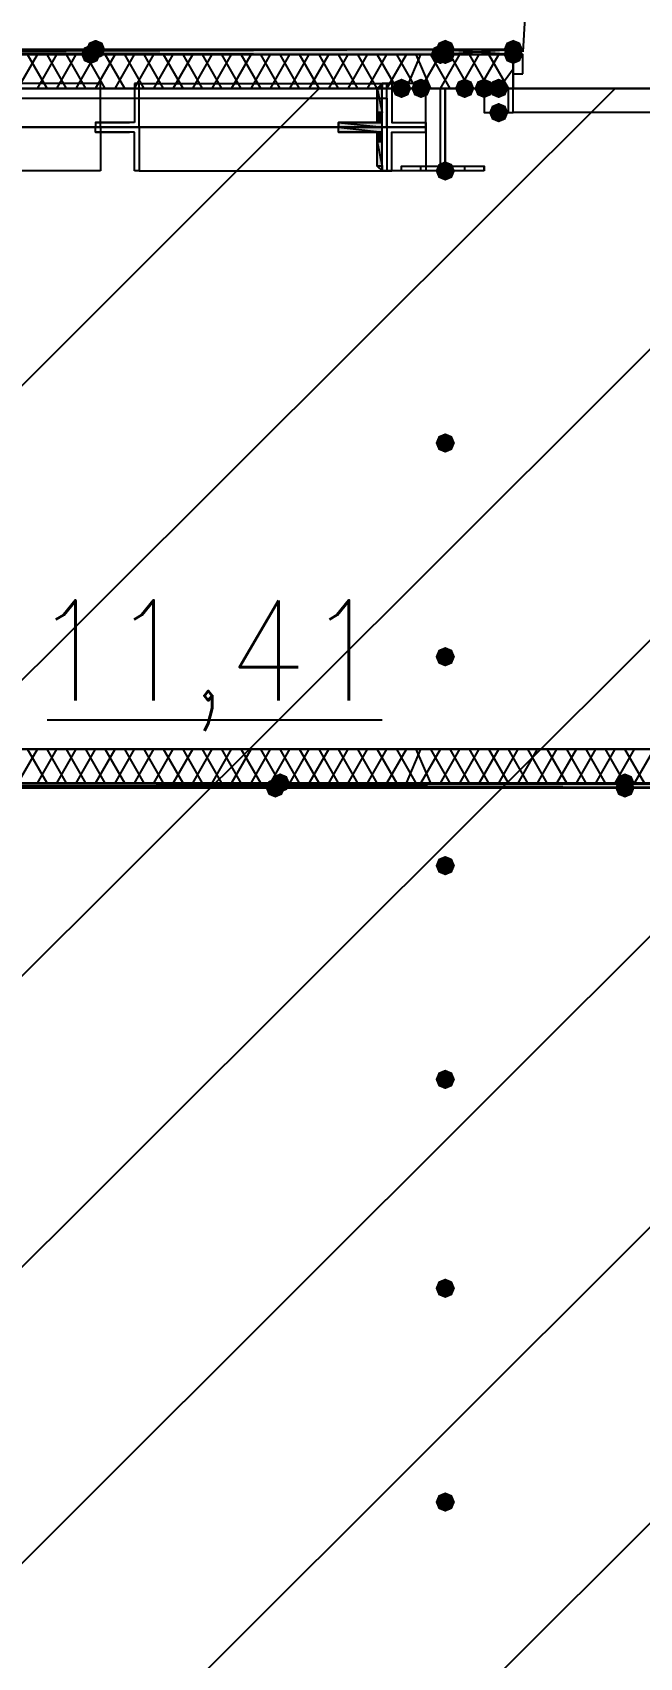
# Model space of a CAD drawing. Header units: millimetres. Extents: x 0 to 420, y 0 to 297.
# Drawn here: x 114.05 to 119.34, y 221.4 to 235.56 of the extents above; entities that cross this region are included whole.
import ezdxf

# ---------------------------------------------------------------- set-up
doc = ezdxf.new("R2010")
doc.units = ezdxf.units.MM
doc.layers.get('0').update_dxf_attribs({"linetype": 'CONTINUOUS'})
doc.styles.get("Standard").update_dxf_attribs({"font": 'STANDARD'})

msp = doc.modelspace()

# ---------------------------------------------------------------- hatches: boundary and pattern name
at = {"true_color": 0x0000fe}
for points in [[(114.681, 235.415667), (114.656129, 235.355871), (114.596333, 235.331), (114.536537, 235.355871), (114.511667, 235.415667), (114.536537, 235.475462), (114.596333, 235.500333), (114.656129, 235.475463)], [(117.729, 235.415667), (117.704129, 235.355871), (117.644333, 235.331), (117.584538, 235.355871), (117.559667, 235.415667), (117.584537, 235.475462), (117.644333, 235.500333), (117.704129, 235.475463)], [(117.729, 235.415667), (117.704129, 235.355871), (117.644333, 235.331), (117.584538, 235.355871), (117.559667, 235.415667), (117.584537, 235.475462), (117.644333, 235.500333), (117.704129, 235.475463)], [(118.321667, 235.415667), (118.296796, 235.355871), (118.237, 235.331), (118.177204, 235.355871), (118.152333, 235.415667), (118.177204, 235.475462), (118.237, 235.500333), (118.296796, 235.475463)], [(114.638667, 235.373333), (114.613796, 235.313538), (114.554, 235.288667), (114.494204, 235.313538), (114.469333, 235.373333), (114.494204, 235.433129), (114.554, 235.458), (114.613796, 235.433129)], [(117.686667, 235.373333), (117.661796, 235.313538), (117.602, 235.288667), (117.542204, 235.313538), (117.517333, 235.373333), (117.542204, 235.433129), (117.602, 235.458), (117.661796, 235.433129)], [(117.729, 235.373333), (117.704129, 235.313538), (117.644333, 235.288667), (117.584538, 235.313538), (117.559667, 235.373333), (117.584537, 235.433129), (117.644333, 235.458), (117.704129, 235.433129)], [(118.321667, 235.373333), (118.296796, 235.313538), (118.237, 235.288667), (118.177204, 235.313538), (118.152333, 235.373333), (118.177204, 235.433129), (118.237, 235.458), (118.296796, 235.433129)], [(116.247333, 228.981), (116.222463, 228.921204), (116.162667, 228.896333), (116.102871, 228.921204), (116.078, 228.981), (116.102871, 229.040796), (116.162667, 229.065667), (116.222462, 229.040796)], [(116.289667, 229.023333), (116.264796, 228.963537), (116.205, 228.938667), (116.145204, 228.963537), (116.120333, 229.023333), (116.145204, 229.083129), (116.205, 229.108), (116.264796, 229.083129)], [(119.295333, 229.023333), (119.270463, 228.963537), (119.210667, 228.938667), (119.150871, 228.963537), (119.126, 229.023333), (119.150871, 229.083129), (119.210667, 229.108), (119.270462, 229.083129)], [(119.295333, 228.981), (119.270463, 228.921204), (119.210667, 228.896333), (119.150871, 228.921204), (119.126, 228.981), (119.150871, 229.040796), (119.210667, 229.065667), (119.270462, 229.040796)]]:
    msp.add_hatch(color=0, dxfattribs=at).paths.add_polyline_path(points, flags=0)
at = {"true_color": 0x000007}
h = msp.add_hatch(color=0, dxfattribs=at)
h.paths.add_polyline_path([(117.602, 235.415667), (105.367667, 235.415667), (117.602, 235.373333)], flags=0)
h.paths.add_polyline_path([(105.367667, 235.415667), (117.602, 235.373333), (105.367667, 235.373333)], flags=0)
h = msp.add_hatch(color=0, dxfattribs=at)
h.paths.add_polyline_path([(118.237, 235.415667), (117.644333, 235.415667), (118.237, 235.373333)], flags=0)
h.paths.add_polyline_path([(117.644333, 235.415667), (118.237, 235.373333), (117.644333, 235.373333)], flags=0)
at = {"true_color": 0x000062}
h = msp.add_hatch(color=0, dxfattribs=at)
h.paths.add_polyline_path([(117.094, 235.077), (117.094, 235.119333)], flags=0)
h.paths.add_polyline_path([(117.094, 235.119333), (117.094, 235.077), (117.051667, 235.077)], flags=0)
h = msp.add_hatch(color=0, dxfattribs=at)
h.paths.add_polyline_path([(117.094, 235.077), (117.051667, 235.077), (117.094, 234.865333)], flags=0)
h.paths.add_polyline_path([(117.051667, 235.077), (117.094, 234.865333), (117.051667, 234.865333)], flags=0)
at = {"true_color": 0x000007}
for points in [[(117.348, 235.077), (117.323129, 235.017204), (117.263333, 234.992333), (117.203538, 235.017204), (117.178667, 235.077), (117.203537, 235.136796), (117.263333, 235.161667), (117.323129, 235.136796)], [(117.517333, 235.077), (117.492463, 235.017204), (117.432667, 234.992333), (117.372871, 235.017204), (117.348, 235.077), (117.372871, 235.136796), (117.432667, 235.161667), (117.492462, 235.136796)], [(117.898333, 235.077), (117.873463, 235.017204), (117.813667, 234.992333), (117.753871, 235.017204), (117.729, 235.077), (117.753871, 235.136796), (117.813667, 235.161667), (117.873462, 235.136796)], [(118.067667, 235.077), (118.042796, 235.017204), (117.983, 234.992333), (117.923204, 235.017204), (117.898333, 235.077), (117.923204, 235.136796), (117.983, 235.161667), (118.042796, 235.136796)], [(118.194667, 235.077), (118.169796, 235.017204), (118.11, 234.992333), (118.050204, 235.017204), (118.025333, 235.077), (118.050204, 235.136796), (118.11, 235.161667), (118.169796, 235.136796)], [(118.194667, 234.865333), (118.169796, 234.805537), (118.11, 234.780667), (118.050204, 234.805537), (118.025333, 234.865333), (118.050204, 234.925129), (118.11, 234.95), (118.169796, 234.925129)], [(117.729, 234.357333), (117.704129, 234.297537), (117.644333, 234.272667), (117.584538, 234.297537), (117.559667, 234.357333), (117.584537, 234.417129), (117.644333, 234.442), (117.704129, 234.417129)], [(117.729, 231.986667), (117.704129, 231.926871), (117.644333, 231.902), (117.584538, 231.926871), (117.559667, 231.986667), (117.584537, 232.046462), (117.644333, 232.071333), (117.704129, 232.046463)], [(117.729, 230.124), (117.704129, 230.064204), (117.644333, 230.039333), (117.584538, 230.064204), (117.559667, 230.124), (117.584537, 230.183796), (117.644333, 230.208667), (117.704129, 230.183796)], [(117.729, 228.303667), (117.704129, 228.243871), (117.644333, 228.219), (117.584538, 228.243871), (117.559667, 228.303667), (117.584537, 228.363462), (117.644333, 228.388333), (117.704129, 228.363463)], [(117.729, 226.441), (117.704129, 226.381204), (117.644333, 226.356333), (117.584538, 226.381204), (117.559667, 226.441), (117.584537, 226.500796), (117.644333, 226.525667), (117.704129, 226.500796)], [(117.729, 224.620667), (117.704129, 224.560871), (117.644333, 224.536), (117.584538, 224.560871), (117.559667, 224.620667), (117.584537, 224.680462), (117.644333, 224.705333), (117.704129, 224.680463)], [(117.729, 222.758), (117.704129, 222.698204), (117.644333, 222.673333), (117.584538, 222.698204), (117.559667, 222.758), (117.584537, 222.817796), (117.644333, 222.842667), (117.704129, 222.817796)]]:
    msp.add_hatch(color=0, dxfattribs=at).paths.add_polyline_path(points, flags=0)
at = {"true_color": 0x000062}
h = msp.add_hatch(color=0, dxfattribs=at)
h.paths.add_polyline_path([(117.094, 234.865333), (117.051667, 234.865333), (117.094, 234.823)], flags=0)
h.paths.add_polyline_path([(117.051667, 234.865333), (117.094, 234.823), (117.051667, 234.823)], flags=0)
h = msp.add_hatch(color=0, dxfattribs=at)
h.paths.add_polyline_path([(117.094, 234.823), (117.051667, 234.823), (117.094, 234.780667)], flags=0)
h.paths.add_polyline_path([(117.051667, 234.823), (117.094, 234.780667), (117.051667, 234.780667)], flags=0)
h.paths.add_polyline_path([(117.094, 234.780667), (117.051667, 234.780667)], flags=0)
h.paths.add_polyline_path([(117.051667, 234.780667), (117.094, 234.780667)], flags=0)
h.paths.add_polyline_path([(117.094, 234.780667), (117.051667, 234.780667)], flags=0)
h.paths.add_polyline_path([(117.094, 234.780667), (117.051667, 234.780667)], flags=0)
h = msp.add_hatch(color=0, dxfattribs=at)
h.paths.add_polyline_path([(117.094, 234.780667), (116.755333, 234.780667)], flags=0)
h.paths.add_polyline_path([(116.755333, 234.780667), (117.094, 234.780667)], flags=0)
h.paths.add_polyline_path([(117.094, 234.780667), (116.755333, 234.780667)], flags=0)
h.paths.add_polyline_path([(117.094, 234.780667), (116.755333, 234.780667), (116.713, 234.780667)], flags=0)
h = msp.add_hatch(color=0, dxfattribs=at)
h.paths.add_polyline_path([(116.713, 234.780667), (117.094, 234.780667)], flags=0)
h.paths.add_polyline_path([(117.094, 234.780667), (116.713, 234.780667)], flags=0)
h = msp.add_hatch(color=0, dxfattribs=at)
h.paths.add_polyline_path([(117.094, 234.780667), (116.713, 234.780667), (117.094, 234.738333)], flags=0)
h.paths.add_polyline_path([(116.713, 234.780667), (117.094, 234.738333), (116.713, 234.738333)], flags=0)
h.paths.add_polyline_path([(117.094, 234.738333), (116.713, 234.738333)], flags=0)
h.paths.add_polyline_path([(116.713, 234.738333), (117.094, 234.738333)], flags=0)
h.paths.add_polyline_path([(117.094, 234.738333), (116.713, 234.738333)], flags=0)
h.paths.add_polyline_path([(117.094, 234.738333), (116.713, 234.738333)], flags=0)
h = msp.add_hatch(color=0, dxfattribs=at)
h.paths.add_polyline_path([(116.713, 234.738333), (117.094, 234.738333)], flags=0)
h.paths.add_polyline_path([(117.094, 234.738333), (116.713, 234.738333)], flags=0)
h.paths.add_polyline_path([(117.094, 234.738333), (116.713, 234.738333)], flags=0)
h.paths.add_polyline_path([(116.713, 234.738333), (117.094, 234.738333)], flags=0)
h = msp.add_hatch(color=0, dxfattribs=at)
h.paths.add_polyline_path([(117.094, 234.738333), (116.713, 234.738333), (117.094, 234.696)], flags=0)
h.paths.add_polyline_path([(116.713, 234.738333), (117.094, 234.696), (116.713, 234.696)], flags=0)
h.paths.add_polyline_path([(117.094, 234.696), (116.713, 234.696)], flags=0)
h.paths.add_polyline_path([(116.713, 234.696), (117.094, 234.696)], flags=0)
h = msp.add_hatch(color=0, dxfattribs=at)
h.paths.add_polyline_path([(117.094, 234.696), (116.713, 234.696)], flags=0)
h.paths.add_polyline_path([(116.713, 234.696), (117.094, 234.696), (116.755333, 234.696)], flags=0)
h.paths.add_polyline_path([(117.094, 234.696), (116.755333, 234.696)], flags=0)
h.paths.add_polyline_path([(116.755333, 234.696), (117.094, 234.696)], flags=0)
for points in [[(116.755333, 234.780667), (116.797667, 234.780667)], [(116.755333, 234.696), (116.797667, 234.696)]]:
    msp.add_hatch(color=0, dxfattribs=at).paths.add_polyline_path(points, flags=0)
h = msp.add_hatch(color=0, dxfattribs=at)
h.paths.add_polyline_path([(116.755333, 234.780667), (116.797667, 234.780667)], flags=0)
h.paths.add_polyline_path([(116.797667, 234.780667), (116.755333, 234.780667)], flags=0)
h = msp.add_hatch(color=0, dxfattribs=at)
h.paths.add_polyline_path([(116.755333, 234.696), (116.797667, 234.696)], flags=0)
h.paths.add_polyline_path([(116.797667, 234.696), (116.755333, 234.696)], flags=0)
h = msp.add_hatch(color=0, dxfattribs=at)
h.paths.add_polyline_path([(117.094, 234.780667), (117.051667, 234.780667)], flags=0)
h.paths.add_polyline_path([(117.051667, 234.780667), (117.094, 234.780667)], flags=0)
h.paths.add_polyline_path([(117.094, 234.780667), (117.051667, 234.780667)], flags=0)
h.paths.add_polyline_path([(117.094, 234.780667), (117.051667, 234.780667), (116.797667, 234.780667)], flags=0)
h = msp.add_hatch(color=0, dxfattribs=at)
h.paths.add_polyline_path([(117.094, 234.696), (116.797667, 234.696)], flags=0)
h.paths.add_polyline_path([(116.797667, 234.696), (117.094, 234.696), (117.051667, 234.696)], flags=0)
h = msp.add_hatch(color=0, dxfattribs=at)
h.paths.add_polyline_path([(117.051667, 234.696), (117.094, 234.696)], flags=0)
h.paths.add_polyline_path([(117.094, 234.696), (117.051667, 234.696)], flags=0)
h.paths.add_polyline_path([(117.094, 234.696), (117.051667, 234.696)], flags=0)
h.paths.add_polyline_path([(117.051667, 234.696), (117.094, 234.696)], flags=0)
h.paths.add_polyline_path([(117.094, 234.696), (117.051667, 234.696)], flags=0)
h.paths.add_polyline_path([(117.094, 234.696), (117.051667, 234.696)], flags=0)
h = msp.add_hatch(color=0, dxfattribs=at)
h.paths.add_polyline_path([(117.094, 234.696), (117.051667, 234.696), (117.094, 234.653667)], flags=0)
h.paths.add_polyline_path([(117.051667, 234.696), (117.094, 234.653667), (117.051667, 234.653667)], flags=0)
h = msp.add_hatch(color=0, dxfattribs=at)
h.paths.add_polyline_path([(117.094, 234.653667), (117.051667, 234.653667), (117.094, 234.611333)], flags=0)
h.paths.add_polyline_path([(117.051667, 234.653667), (117.094, 234.611333), (117.051667, 234.611333)], flags=0)
h = msp.add_hatch(color=0, dxfattribs=at)
h.paths.add_polyline_path([(117.094, 234.611333), (117.051667, 234.611333), (117.094, 234.399667)], flags=0)
h.paths.add_polyline_path([(117.051667, 234.611333), (117.094, 234.399667), (117.051667, 234.399667)], flags=0)
at = {"true_color": 0x000007}
h = msp.add_hatch(color=0, dxfattribs=at)
h.paths.add_polyline_path([(122.216333, 229.023333), (105.664, 229.023333), (122.216333, 228.981)], flags=0)
h.paths.add_polyline_path([(105.664, 229.023333), (122.216333, 228.981), (105.664, 228.981)], flags=0)

# ---------------------------------------------------------------- linework, layer by layer
at = {"color": 0, "true_color": 0x000007}
for points in [[(121.263833, 238.336667), (120.963012, 238.321477), (120.670882, 238.276893), (120.38892, 238.204393), (120.118606, 238.105458), (119.861418, 237.981565), (119.618836, 237.834193), (119.392338, 237.664822), (119.183404, 237.474929), (118.993512, 237.265995), (118.82414, 237.039497), (118.676769, 236.796915), (118.552875, 236.539728), (118.45394, 236.269414), (118.381441, 235.987452), (118.336857, 235.695321), (118.321667, 235.3945)], [(117.602, 235.373333), (105.367667, 235.373333), (117.602, 235.415667), (105.367667, 235.415667)], [(105.367667, 235.373333), (117.602, 235.373333), (117.602, 235.415667), (105.367667, 235.415667)], [(105.367667, 235.373333), (117.602, 235.373333), (117.602, 235.415667), (105.367667, 235.415667)], [(118.237, 235.373333), (105.664, 235.373333)], [(113.919, 235.077), (114.088333, 235.373333)], [(114.173, 235.077), (114.003667, 235.373333)], [(114.088333, 235.077), (114.257667, 235.373333)], [(114.342333, 235.077), (114.173, 235.373333)], [(114.257667, 235.077), (114.427, 235.373333)], [(114.511667, 235.077), (114.342333, 235.373333)], [(114.427, 235.077), (114.596333, 235.373333)], [(114.681, 235.077), (114.511667, 235.373333)], [(114.596333, 235.077), (114.765667, 235.373333)], [(114.850333, 235.077), (114.681, 235.373333)], [(114.765667, 235.077), (114.935, 235.373333)], [(115.019667, 235.077), (114.850333, 235.373333)], [(114.935, 235.077), (115.104333, 235.373333)], [(115.189, 235.077), (115.019667, 235.373333)], [(115.104333, 235.077), (115.273667, 235.373333)], [(115.358333, 235.077), (115.189, 235.373333)], [(115.273667, 235.077), (115.443, 235.373333)], [(115.527667, 235.077), (115.358333, 235.373333)], [(115.443, 235.077), (115.612333, 235.373333)], [(115.697, 235.077), (115.527667, 235.373333)], [(115.612333, 235.077), (115.781667, 235.373333)], [(115.866333, 235.077), (115.697, 235.373333)], [(115.781667, 235.077), (115.951, 235.373333)], [(116.035667, 235.077), (115.866333, 235.373333)], [(115.951, 235.077), (116.120333, 235.373333)], [(116.205, 235.077), (116.035667, 235.373333)], [(116.120333, 235.077), (116.289667, 235.373333)], [(116.374333, 235.077), (116.205, 235.373333)], [(116.289667, 235.077), (116.459, 235.373333)], [(116.543667, 235.077), (116.374333, 235.373333)], [(116.459, 235.077), (116.628333, 235.373333)], [(116.713, 235.077), (116.543667, 235.373333)], [(116.628333, 235.077), (116.797667, 235.373333)], [(116.882333, 235.077), (116.713, 235.373333)], [(116.797667, 235.077), (116.967, 235.373333)], [(117.051667, 235.077), (116.882333, 235.373333)], [(116.967, 235.077), (117.136333, 235.373333)], [(117.221, 235.077), (117.051667, 235.373333)], [(117.136333, 235.077), (117.305667, 235.373333)], [(117.390333, 235.077), (117.221, 235.373333)], [(117.305667, 235.077), (117.432667, 235.373333)], [(117.517333, 235.077), (117.390333, 235.373333)], [(117.432667, 235.077), (117.602, 235.373333)], [(117.686667, 235.077), (117.517333, 235.373333)], [(117.602, 235.077), (117.771333, 235.373333)], [(118.237, 235.415667), (117.644333, 235.415667), (118.237, 235.415667), (117.644333, 235.373333)], [(117.856, 235.077), (117.686667, 235.373333)], [(117.771333, 235.077), (117.940667, 235.373333)], [(118.025333, 235.077), (117.856, 235.373333)], [(117.940667, 235.077), (118.11, 235.373333)], [(118.194667, 235.077), (118.025333, 235.373333)], [(118.237, 235.373333), (118.194667, 235.373333)], [(118.237, 235.373333), (118.237, 235.204), (118.237, 235.077)], [(118.237, 235.077), (118.237, 235.204), (118.237, 235.373333), (118.237, 235.204)], [(118.11, 235.077), (118.237, 235.246333)], [(105.664, 235.077), (118.237, 235.077)], [(114.935, 235.119333), (114.935, 235.077), (114.935, 234.823), (114.935, 234.780667)], [(114.977333, 235.119333), (114.935, 235.119333)], [(117.136333, 234.738333), (117.136333, 235.119333), (117.178667, 235.119333), (117.178667, 235.077), (117.178667, 234.823), (117.178667, 234.780667), (117.221, 234.780667), (117.432667, 234.780667), (117.475, 234.780667), (117.475, 234.738333), (117.136333, 234.738333), (114.977333, 234.738333), (114.977333, 235.119333), (117.136333, 235.119333)], [(114.977333, 234.738333), (114.977333, 235.119333), (117.094, 235.119333)], [(117.094, 234.738333), (117.475, 234.738333), (117.475, 235.119333), (117.094, 235.119333)], [(117.644333, 234.357333), (117.644333, 235.077)], [(118.237, 234.992333), (118.237, 235.077), (119.803333, 235.077)], [(106.510667, 234.992333), (106.510667, 234.738333), (106.510667, 234.780667), (106.510667, 234.992333), (117.136333, 234.992333), (117.136333, 234.738333), (106.510667, 234.738333)], [(119.803333, 234.865333), (118.237, 234.865333), (118.237, 234.992333)], [(114.935, 234.780667), (114.892667, 234.780667), (114.596333, 234.780667), (114.892667, 234.780667)], [(114.596333, 234.780667), (114.596333, 234.738333)], [(114.596333, 234.738333), (114.977333, 234.738333)], [(114.596333, 234.696), (114.596333, 234.738333)], [(114.596333, 234.738333), (114.977333, 234.738333)], [(114.935, 234.696), (114.892667, 234.696), (114.596333, 234.696), (114.892667, 234.696)], [(114.935, 234.357333), (114.935, 234.399667), (114.935, 234.653667), (114.935, 234.696)], [(117.136333, 234.738333), (117.136333, 234.357333), (117.178667, 234.357333), (117.178667, 234.399667), (117.178667, 234.653667), (117.178667, 234.696), (117.221, 234.696), (117.432667, 234.696), (117.475, 234.696), (117.475, 234.738333), (117.136333, 234.738333), (114.977333, 234.738333), (114.977333, 234.357333), (117.136333, 234.357333)], [(114.977333, 234.738333), (117.094, 234.738333)], [(114.977333, 234.738333), (114.977333, 234.357333), (117.094, 234.357333)], [(114.977333, 234.738333), (117.094, 234.738333)], [(116.755333, 234.780667), (117.051667, 234.780667)], [(116.755333, 234.696), (117.051667, 234.696)], [(117.094, 234.738333), (117.475, 234.738333), (117.475, 234.357333), (117.094, 234.357333)], [(114.977333, 234.357333), (114.935, 234.357333)], [(117.263333, 234.357333), (117.263333, 234.399667)], [(117.432667, 234.357333), (117.432667, 234.399667)], [(117.813667, 234.357333), (117.813667, 234.399667)], [(117.983, 234.357333), (117.983, 234.399667)], [(114.173, 229.573667), (117.094, 229.573667)], [(122.216333, 229.319667), (105.664, 229.319667)], [(113.919, 229.023333), (114.088333, 229.319667)], [(114.173, 229.023333), (114.003667, 229.319667)], [(114.088333, 229.023333), (114.257667, 229.319667)], [(114.342333, 229.023333), (114.173, 229.319667)], [(114.257667, 229.023333), (114.427, 229.319667)], [(114.511667, 229.023333), (114.342333, 229.319667)], [(114.427, 229.023333), (114.596333, 229.319667)], [(114.681, 229.023333), (114.511667, 229.319667)], [(114.596333, 229.023333), (114.765667, 229.319667)], [(114.850333, 229.023333), (114.681, 229.319667)], [(114.765667, 229.023333), (114.935, 229.319667)], [(115.019667, 229.023333), (114.850333, 229.319667)], [(114.935, 229.023333), (115.104333, 229.319667)], [(115.189, 229.023333), (115.019667, 229.319667)], [(115.104333, 229.023333), (115.273667, 229.319667)], [(115.358333, 229.023333), (115.189, 229.319667)], [(115.273667, 229.023333), (115.443, 229.319667)], [(115.527667, 229.023333), (115.358333, 229.319667)], [(115.443, 229.023333), (115.612333, 229.319667)], [(115.697, 229.023333), (115.527667, 229.319667)], [(115.612333, 229.023333), (115.781667, 229.319667)], [(115.866333, 229.023333), (115.697, 229.319667)], [(115.781667, 229.023333), (115.951, 229.319667)], [(116.035667, 229.023333), (115.866333, 229.319667)], [(115.951, 229.023333), (116.120333, 229.319667)], [(116.205, 229.023333), (116.035667, 229.319667)], [(116.120333, 229.023333), (116.289667, 229.319667)], [(116.374333, 229.023333), (116.205, 229.319667)], [(116.289667, 229.023333), (116.459, 229.319667)], [(116.543667, 229.023333), (116.374333, 229.319667)], [(116.459, 229.023333), (116.628333, 229.319667)], [(116.713, 229.023333), (116.543667, 229.319667)], [(116.628333, 229.023333), (116.797667, 229.319667)], [(116.882333, 229.023333), (116.713, 229.319667)], [(116.797667, 229.023333), (116.967, 229.319667)], [(117.051667, 229.023333), (116.882333, 229.319667)], [(116.967, 229.023333), (117.136333, 229.319667)], [(117.221, 229.023333), (117.051667, 229.319667)], [(117.136333, 229.023333), (117.305667, 229.319667)], [(117.390333, 229.023333), (117.221, 229.319667)], [(117.305667, 229.023333), (117.432667, 229.319667)], [(117.517333, 229.023333), (117.390333, 229.319667)], [(117.432667, 229.023333), (117.602, 229.319667)], [(117.686667, 229.023333), (117.517333, 229.319667)], [(117.602, 229.023333), (117.771333, 229.319667)], [(117.856, 229.023333), (117.686667, 229.319667)], [(117.771333, 229.023333), (117.940667, 229.319667)], [(118.025333, 229.023333), (117.856, 229.319667)], [(117.940667, 229.023333), (118.11, 229.319667)], [(118.194667, 229.023333), (118.025333, 229.319667)], [(118.11, 229.023333), (118.279333, 229.319667)], [(118.364, 229.023333), (118.194667, 229.319667)], [(118.279333, 229.023333), (118.448667, 229.319667)], [(118.533333, 229.023333), (118.364, 229.319667)], [(118.448667, 229.023333), (118.618, 229.319667)], [(118.702667, 229.023333), (118.533333, 229.319667)], [(118.618, 229.023333), (118.787333, 229.319667)], [(118.872, 229.023333), (118.702667, 229.319667)], [(118.787333, 229.023333), (118.956667, 229.319667)], [(119.041333, 229.023333), (118.872, 229.319667)], [(118.956667, 229.023333), (119.126, 229.319667)], [(119.210667, 229.023333), (119.041333, 229.319667)], [(119.126, 229.023333), (119.295333, 229.319667)], [(119.38, 229.023333), (119.210667, 229.319667)], [(119.295333, 229.023333), (119.464667, 229.319667)], [(105.664, 228.981), (122.216333, 228.981), (105.664, 228.981), (122.216333, 229.023333)], [(105.664, 229.023333), (122.216333, 229.023333)]]:
    msp.add_lwpolyline(points, dxfattribs=at)
for points in [[(117.602, 235.415667), (105.367667, 235.415667), (117.602, 235.373333)], [(105.367667, 235.415667), (117.602, 235.373333), (105.367667, 235.373333)], [(118.237, 235.415667), (117.644333, 235.415667), (118.237, 235.373333)], [(117.644333, 235.415667), (118.237, 235.373333), (117.644333, 235.373333)], [(118.237, 235.415667), (117.644333, 235.415667), (117.644333, 235.373333), (118.237, 235.373333)], [(118.237, 235.415667), (117.644333, 235.415667), (117.644333, 235.373333), (118.237, 235.373333)], [(118.321667, 235.204), (118.321667, 235.288667), (118.321667, 235.373333), (118.237, 235.373333), (118.237, 235.204)], [(105.664, 229.023333), (105.664, 200.617667), (134.874, 200.617667), (134.874, 235.077), (122.512667, 235.077), (122.512667, 229.023333)], [(114.638667, 235.119333), (112.225667, 235.119333), (112.225667, 234.738333), (114.638667, 234.738333)], [(117.983, 234.357333), (117.263333, 234.357333), (117.263333, 234.399667), (117.602, 234.399667), (117.602, 235.077), (117.263333, 235.077), (117.983, 235.077), (117.644333, 235.077), (117.644333, 234.399667), (117.983, 234.399667)], [(117.983, 234.865333), (118.194667, 234.865333), (118.194667, 235.077), (117.983, 235.077), (117.983, 234.865333), (118.237, 234.865333), (118.237, 235.077), (117.983, 235.077)], [(114.638667, 234.357333), (112.225667, 234.357333), (112.225667, 234.738333), (114.638667, 234.738333)], [(122.216333, 229.023333), (105.664, 229.023333), (122.216333, 228.981)], [(105.664, 229.023333), (122.216333, 228.981), (105.664, 228.981)], [(105.664, 228.981), (122.216333, 228.981), (122.216333, 229.023333), (105.664, 229.023333)], [(105.664, 228.981), (122.216333, 228.981), (122.216333, 229.023333), (105.664, 229.023333)]]:
    msp.add_lwpolyline(points, close=True, dxfattribs=at)
at = {"color": 0, "true_color": 0x000008}
msp.add_lwpolyline([(105.664, 229.319667), (122.216333, 229.319667), (122.216333, 235.077), (105.664, 235.077)], close=True, dxfattribs=at)
at = {"color": 0, "true_color": 0x000005}
for points in [[(105.664001, 224.197332), (116.543668, 235.076999)], [(105.664001, 221.657332), (119.126001, 235.076999)], [(105.664001, 219.074999), (121.708335, 235.076999)], [(105.664001, 216.534999), (124.248335, 235.076999)], [(105.664001, 213.952666), (126.830668, 235.076999)], [(105.664001, 211.412666), (129.370668, 235.076999)], [(105.664001, 208.830332), (131.953001, 235.076999)]]:
    msp.add_lwpolyline(points, dxfattribs=at)
at = {"color": 0, "true_color": 0x000062}
for points in [[(117.094, 234.357333), (117.094, 234.738333), (116.713, 234.738333), (117.094, 234.738333), (117.094, 235.119333)], [(117.094, 235.119333), (117.051667, 235.077), (117.051667, 234.865333), (117.051667, 234.823), (117.051667, 234.780667), (116.797667, 234.780667), (116.755333, 234.780667), (116.713, 234.780667), (116.713, 234.738333)], [(117.094, 234.357333), (117.051667, 234.399667), (117.051667, 234.611333), (117.051667, 234.653667), (117.051667, 234.696), (116.797667, 234.696), (116.755333, 234.696), (116.713, 234.696), (116.713, 234.738333)]]:
    msp.add_lwpolyline(points, dxfattribs=at)
for points in [[(117.094, 235.119333), (117.094, 235.077), (117.051667, 235.077)], [(117.094, 235.077), (117.051667, 235.077), (117.094, 234.865333)], [(117.051667, 235.077), (117.094, 234.865333), (117.051667, 234.865333)], [(117.094, 235.077), (117.094, 235.119333)], [(117.094, 234.865333), (117.051667, 234.865333), (117.094, 234.823)], [(117.051667, 234.865333), (117.094, 234.823), (117.051667, 234.823)], [(117.094, 234.823), (117.051667, 234.823), (117.094, 234.780667)], [(117.051667, 234.823), (117.094, 234.780667), (117.051667, 234.780667)], [(117.094, 234.780667), (116.755333, 234.780667), (116.713, 234.780667)], [(116.713, 234.780667), (117.094, 234.780667)], [(117.094, 234.780667), (116.713, 234.780667)], [(117.094, 234.780667), (116.713, 234.780667), (117.094, 234.738333)], [(116.713, 234.780667), (117.094, 234.738333), (116.713, 234.738333)], [(116.713, 234.738333), (117.094, 234.738333)], [(117.094, 234.738333), (116.713, 234.738333)], [(117.094, 234.738333), (116.713, 234.738333)], [(116.713, 234.738333), (117.094, 234.738333)], [(117.094, 234.738333), (116.713, 234.738333), (117.094, 234.696)], [(116.713, 234.738333), (117.094, 234.696), (116.713, 234.696)], [(117.094, 234.738333), (116.713, 234.738333)], [(116.713, 234.738333), (117.094, 234.738333)], [(117.094, 234.738333), (116.713, 234.738333)], [(117.094, 234.738333), (116.713, 234.738333)], [(117.094, 234.696), (116.713, 234.696)], [(116.713, 234.696), (117.094, 234.696)], [(117.094, 234.696), (116.713, 234.696)], [(116.713, 234.696), (117.094, 234.696), (116.755333, 234.696)], [(116.755333, 234.780667), (116.797667, 234.780667)], [(116.755333, 234.780667), (116.797667, 234.780667)], [(116.797667, 234.780667), (116.755333, 234.780667)], [(117.094, 234.780667), (116.755333, 234.780667)], [(116.755333, 234.780667), (117.094, 234.780667)], [(117.094, 234.780667), (116.755333, 234.780667)], [(117.094, 234.696), (116.755333, 234.696)], [(116.755333, 234.696), (117.094, 234.696)], [(116.755333, 234.696), (116.797667, 234.696)], [(116.755333, 234.696), (116.797667, 234.696)], [(116.797667, 234.696), (116.755333, 234.696)], [(117.094, 234.780667), (117.051667, 234.780667), (116.797667, 234.780667)], [(117.094, 234.696), (116.797667, 234.696)], [(116.797667, 234.696), (117.094, 234.696), (117.051667, 234.696)], [(117.094, 234.780667), (117.051667, 234.780667)], [(117.051667, 234.780667), (117.094, 234.780667)], [(117.094, 234.780667), (117.051667, 234.780667)], [(117.094, 234.780667), (117.051667, 234.780667)], [(117.094, 234.780667), (117.051667, 234.780667)], [(117.051667, 234.780667), (117.094, 234.780667)], [(117.094, 234.780667), (117.051667, 234.780667)], [(117.051667, 234.696), (117.094, 234.696)], [(117.094, 234.696), (117.051667, 234.696)], [(117.094, 234.696), (117.051667, 234.696)], [(117.051667, 234.696), (117.094, 234.696)], [(117.094, 234.696), (117.051667, 234.696)], [(117.094, 234.696), (117.051667, 234.696)], [(117.094, 234.696), (117.051667, 234.696), (117.094, 234.653667)], [(117.051667, 234.696), (117.094, 234.653667), (117.051667, 234.653667)], [(117.094, 234.653667), (117.051667, 234.653667), (117.094, 234.611333)], [(117.051667, 234.653667), (117.094, 234.611333), (117.051667, 234.611333)], [(117.094, 234.611333), (117.051667, 234.611333), (117.094, 234.399667)], [(117.051667, 234.611333), (117.094, 234.399667), (117.051667, 234.399667)], [(117.094, 234.357333), (117.051667, 234.399667)], [(117.094, 234.357333), (117.051667, 234.399667), (117.094, 234.399667)]]:
    msp.add_lwpolyline(points, close=True, dxfattribs=at)

# ---------------------------------------------------------------- texts
at = {"color": 0, "true_color": 0x000007, "insert": (114.046002, 230.615033), "char_height": 0.872032, "width": 2.27697253, "attachment_point": 1}
msp.add_mtext('11,41', dxfattribs=at)

doc.saveas('drawing.dxf')
